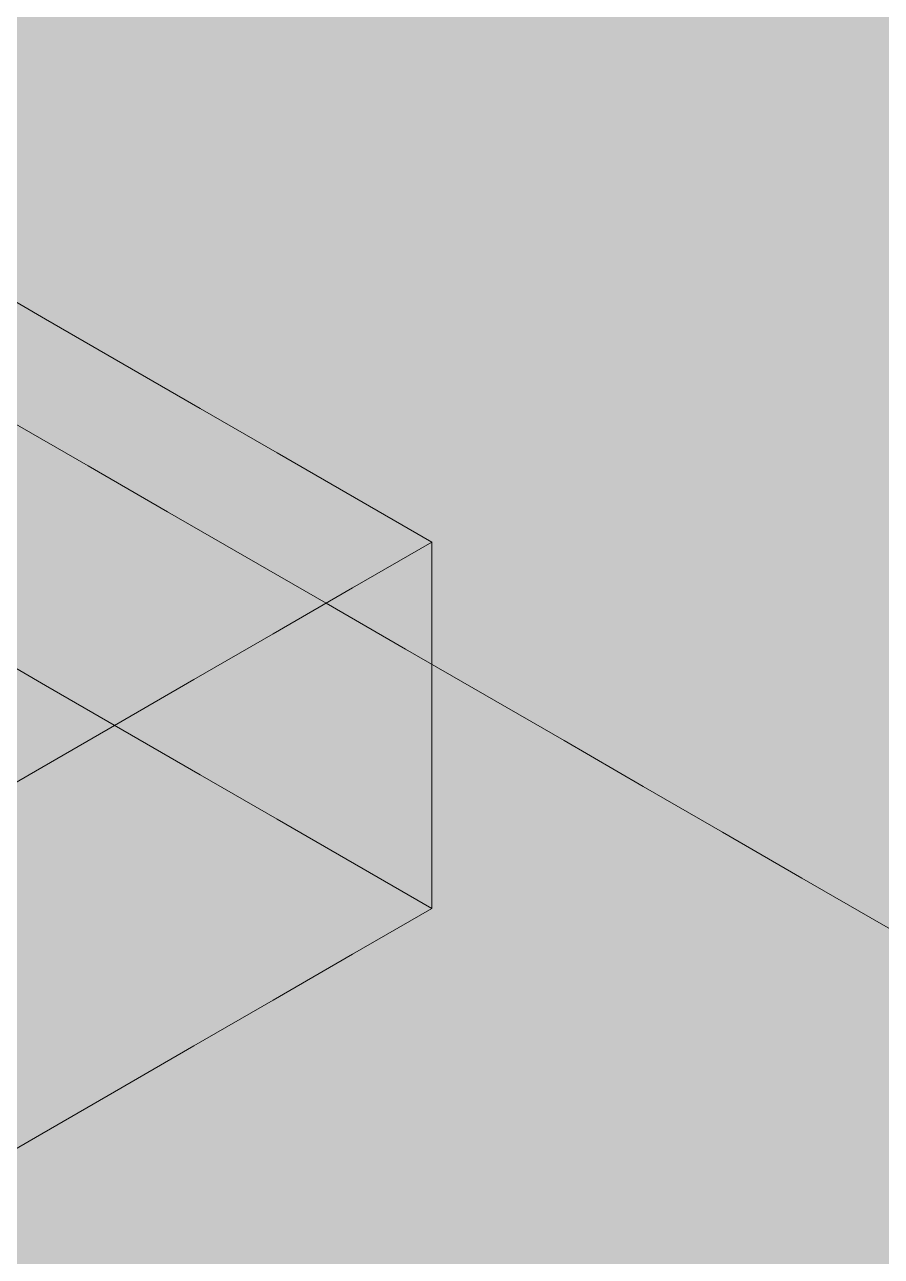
# Model space of a CAD drawing. Header units: metres. Extents: x 349021 to 349543, y 9281040 to 9281959.
# Drawn here: x 349203.1575 to 349203.2979, y 9281042.471 to 9281042.6728 of the extents above; entities that cross this region are included whole.
import ezdxf

# ---------------------------------------------------------------- set-up
doc = ezdxf.new("R2010")
doc.units = ezdxf.units.M
doc.header["$LTSCALE"] = 0.25
doc.layers.add('ISO-3D', color=7, linetype='CONTINUOUS', lineweight=13)
doc.layers.add('ISO-3D-ARISTAS', color=250, linetype='CONTINUOUS', lineweight=13)

msp = doc.modelspace()

# ---------------------------------------------------------------- linework, layer by layer
at = {"layer": 'ISO-3D', "true_color": 0x8e8d88}
for points in [[(349203.15493, 9281042.67943), (349203.16792, 9281042.67193), (349203.15493, 9281042.69371), (349203.16792, 9281042.68621)], [(349203.18091, 9281042.67871), (349203.1939, 9281042.67121), (349203.18091, 9281042.693), (349203.1939, 9281042.6855)], [(349203.20689, 9281042.678), (349203.21989, 9281042.6705), (349203.20689, 9281042.693), (349203.21989, 9281042.6855)], [(349203.23288, 9281042.678), (349203.24587, 9281042.6705), (349203.23288, 9281042.693), (349203.24587, 9281042.6855)], [(349203.25886, 9281042.678), (349203.27185, 9281042.6705), (349203.25886, 9281042.693), (349203.27185, 9281042.6855)], [(349203.28484, 9281042.678), (349203.29783, 9281042.6705), (349203.28484, 9281042.693), (349203.29783, 9281042.6855)], [(349203.16792, 9281042.67193), (349203.18091, 9281042.66443), (349203.16792, 9281042.68621), (349203.18091, 9281042.67871)], [(349203.1939, 9281042.67121), (349203.20689, 9281042.66371), (349203.1939, 9281042.6855), (349203.20689, 9281042.678)], [(349203.21989, 9281042.6705), (349203.23288, 9281042.663), (349203.21989, 9281042.6855), (349203.23288, 9281042.678)], [(349203.24587, 9281042.6705), (349203.25886, 9281042.663), (349203.24587, 9281042.6855), (349203.25886, 9281042.678)], [(349203.27185, 9281042.6705), (349203.28484, 9281042.663), (349203.27185, 9281042.6855), (349203.28484, 9281042.678)], [(349203.29783, 9281042.6705), (349203.31082, 9281042.663), (349203.29783, 9281042.6855), (349203.31082, 9281042.678)], [(349203.15493, 9281042.66514), (349203.16792, 9281042.65764), (349203.15493, 9281042.67943), (349203.16792, 9281042.67193)], [(349203.18091, 9281042.66443), (349203.1939, 9281042.65693), (349203.18091, 9281042.67871), (349203.1939, 9281042.67121)], [(349203.20689, 9281042.66371), (349203.21989, 9281042.65621), (349203.20689, 9281042.678), (349203.21989, 9281042.6705)], [(349203.23288, 9281042.663), (349203.24587, 9281042.6555), (349203.23288, 9281042.678), (349203.24587, 9281042.6705)], [(349203.25886, 9281042.663), (349203.27185, 9281042.6555), (349203.25886, 9281042.678), (349203.27185, 9281042.6705)], [(349203.28484, 9281042.663), (349203.29783, 9281042.6555), (349203.28484, 9281042.678), (349203.29783, 9281042.6705)], [(349203.16792, 9281042.65764), (349203.18091, 9281042.65014), (349203.16792, 9281042.67193), (349203.18091, 9281042.66443)], [(349203.1939, 9281042.65693), (349203.20689, 9281042.64943), (349203.1939, 9281042.67121), (349203.20689, 9281042.66371)], [(349203.21989, 9281042.65621), (349203.23288, 9281042.64871), (349203.21989, 9281042.6705), (349203.23288, 9281042.663)], [(349203.24587, 9281042.6555), (349203.25886, 9281042.648), (349203.24587, 9281042.6705), (349203.25886, 9281042.663)], [(349203.27185, 9281042.6555), (349203.28484, 9281042.648), (349203.27185, 9281042.6705), (349203.28484, 9281042.663)], [(349203.29783, 9281042.6555), (349203.31082, 9281042.648), (349203.29783, 9281042.6705), (349203.31082, 9281042.663)], [(349203.15493, 9281042.65086), (349203.16792, 9281042.64336), (349203.15493, 9281042.66514), (349203.16792, 9281042.65764)], [(349203.18091, 9281042.65014), (349203.1939, 9281042.64264), (349203.18091, 9281042.66443), (349203.1939, 9281042.65693)], [(349203.20689, 9281042.64943), (349203.21989, 9281042.64193), (349203.20689, 9281042.66371), (349203.21989, 9281042.65621)], [(349203.23288, 9281042.64871), (349203.24587, 9281042.64121), (349203.23288, 9281042.663), (349203.24587, 9281042.6555)], [(349203.25886, 9281042.648), (349203.27185, 9281042.6405), (349203.25886, 9281042.663), (349203.27185, 9281042.6555)], [(349203.28484, 9281042.648), (349203.29783, 9281042.6405), (349203.28484, 9281042.663), (349203.29783, 9281042.6555)], [(349203.16792, 9281042.64336), (349203.18091, 9281042.63586), (349203.16792, 9281042.65764), (349203.18091, 9281042.65014)], [(349203.1939, 9281042.64264), (349203.20689, 9281042.63514), (349203.1939, 9281042.65693), (349203.20689, 9281042.64943)], [(349203.21989, 9281042.64193), (349203.23288, 9281042.63443), (349203.21989, 9281042.65621), (349203.23288, 9281042.64871)], [(349203.24587, 9281042.64121), (349203.25886, 9281042.63371), (349203.24587, 9281042.6555), (349203.25886, 9281042.648)], [(349203.27185, 9281042.6405), (349203.28484, 9281042.633), (349203.27185, 9281042.6555), (349203.28484, 9281042.648)], [(349203.29783, 9281042.6405), (349203.31082, 9281042.633), (349203.29783, 9281042.6555), (349203.31082, 9281042.648)], [(349203.15493, 9281042.63657), (349203.16792, 9281042.62907), (349203.15493, 9281042.65086), (349203.16792, 9281042.64336)], [(349203.18091, 9281042.63586), (349203.1939, 9281042.62836), (349203.18091, 9281042.65014), (349203.1939, 9281042.64264)], [(349203.20689, 9281042.63514), (349203.21989, 9281042.62764), (349203.20689, 9281042.64943), (349203.21989, 9281042.64193)], [(349203.23288, 9281042.63443), (349203.24587, 9281042.62693), (349203.23288, 9281042.64871), (349203.24587, 9281042.64121)], [(349203.25886, 9281042.63371), (349203.27185, 9281042.62621), (349203.25886, 9281042.648), (349203.27185, 9281042.6405)], [(349203.28484, 9281042.633), (349203.29783, 9281042.6255), (349203.28484, 9281042.648), (349203.29783, 9281042.6405)], [(349203.16792, 9281042.62907), (349203.18091, 9281042.62157), (349203.16792, 9281042.64336), (349203.18091, 9281042.63586)], [(349203.1939, 9281042.62836), (349203.20689, 9281042.62086), (349203.1939, 9281042.64264), (349203.20689, 9281042.63514)], [(349203.21989, 9281042.62764), (349203.23288, 9281042.62014), (349203.21989, 9281042.64193), (349203.23288, 9281042.63443)], [(349203.24587, 9281042.62693), (349203.25886, 9281042.61943), (349203.24587, 9281042.64121), (349203.25886, 9281042.63371)], [(349203.27185, 9281042.62621), (349203.28484, 9281042.61871), (349203.27185, 9281042.6405), (349203.28484, 9281042.633)], [(349203.29783, 9281042.6255), (349203.31082, 9281042.618), (349203.29783, 9281042.6405), (349203.31082, 9281042.633)], [(349203.15493, 9281042.62229), (349203.16792, 9281042.61479), (349203.15493, 9281042.63657), (349203.16792, 9281042.62907)], [(349203.18091, 9281042.62157), (349203.1939, 9281042.61407), (349203.18091, 9281042.63586), (349203.1939, 9281042.62836)], [(349203.20689, 9281042.62086), (349203.21989, 9281042.61336), (349203.20689, 9281042.63514), (349203.21989, 9281042.62764)], [(349203.23288, 9281042.62014), (349203.24587, 9281042.61264), (349203.23288, 9281042.63443), (349203.24587, 9281042.62693)], [(349203.25886, 9281042.61943), (349203.27185, 9281042.61193), (349203.25886, 9281042.63371), (349203.27185, 9281042.62621)], [(349203.14827, 9281042.61685), (349203.16093, 9281042.60954), (349203.14827, 9281042.63185), (349203.16093, 9281042.62454)], [(349203.28484, 9281042.61871), (349203.29783, 9281042.61121), (349203.28484, 9281042.633), (349203.29783, 9281042.6255)], [(349203.16792, 9281042.61479), (349203.18091, 9281042.60729), (349203.16792, 9281042.62907), (349203.18091, 9281042.62157)], [(349203.1939, 9281042.61407), (349203.20689, 9281042.60657), (349203.1939, 9281042.62836), (349203.20689, 9281042.62086)], [(349203.21989, 9281042.61336), (349203.23288, 9281042.60586), (349203.21989, 9281042.62764), (349203.23288, 9281042.62014)], [(349203.24587, 9281042.61264), (349203.25886, 9281042.60514), (349203.24587, 9281042.62693), (349203.25886, 9281042.61943)], [(349203.27185, 9281042.61193), (349203.28484, 9281042.60443), (349203.27185, 9281042.62621), (349203.28484, 9281042.61871)], [(349203.29783, 9281042.61121), (349203.31082, 9281042.60371), (349203.29783, 9281042.6255), (349203.31082, 9281042.618)], [(349203.16093, 9281042.60954), (349203.17359, 9281042.60223), (349203.16093, 9281042.62454), (349203.17359, 9281042.61723)], [(349203.15493, 9281042.608), (349203.16792, 9281042.6005), (349203.15493, 9281042.62229), (349203.16792, 9281042.61479)], [(349203.18091, 9281042.60729), (349203.1939, 9281042.59979), (349203.18091, 9281042.62157), (349203.1939, 9281042.61407)], [(349203.20689, 9281042.60657), (349203.21989, 9281042.59907), (349203.20689, 9281042.62086), (349203.21989, 9281042.61336)], [(349203.23288, 9281042.60586), (349203.24587, 9281042.59836), (349203.23288, 9281042.62014), (349203.24587, 9281042.61264)], [(349203.25886, 9281042.60514), (349203.27185, 9281042.59764), (349203.25886, 9281042.61943), (349203.27185, 9281042.61193)], [(349203.17359, 9281042.60223), (349203.18624, 9281042.59492), (349203.17359, 9281042.61723), (349203.18624, 9281042.60992)], [(349203.28484, 9281042.60443), (349203.29783, 9281042.59693), (349203.28484, 9281042.61871), (349203.29783, 9281042.61121)], [(349203.14827, 9281042.60185), (349203.16093, 9281042.59454), (349203.14827, 9281042.61685), (349203.16093, 9281042.60954)], [(349203.16792, 9281042.6005), (349203.18091, 9281042.593), (349203.16792, 9281042.61479), (349203.18091, 9281042.60729)], [(349203.1939, 9281042.59979), (349203.20689, 9281042.59229), (349203.1939, 9281042.61407), (349203.20689, 9281042.60657)], [(349203.21989, 9281042.59907), (349203.23288, 9281042.59157), (349203.21989, 9281042.61336), (349203.23288, 9281042.60586)], [(349203.24587, 9281042.59836), (349203.25886, 9281042.59086), (349203.24587, 9281042.61264), (349203.25886, 9281042.60514)], [(349203.27185, 9281042.59764), (349203.28484, 9281042.59014), (349203.27185, 9281042.61193), (349203.28484, 9281042.60443)], [(349203.29783, 9281042.59693), (349203.31082, 9281042.58943), (349203.29783, 9281042.61121), (349203.31082, 9281042.60371)], [(349203.16093, 9281042.59454), (349203.17359, 9281042.58723), (349203.16093, 9281042.60954), (349203.17359, 9281042.60223)], [(349203.18624, 9281042.59492), (349203.1989, 9281042.58762), (349203.18624, 9281042.60992), (349203.1989, 9281042.60262)], [(349203.18091, 9281042.593), (349203.1939, 9281042.5855), (349203.18091, 9281042.60729), (349203.1939, 9281042.59979)], [(349203.20689, 9281042.59229), (349203.21989, 9281042.58479), (349203.20689, 9281042.60657), (349203.21989, 9281042.59907)], [(349203.23288, 9281042.59157), (349203.24587, 9281042.58407), (349203.23288, 9281042.60586), (349203.24587, 9281042.59836)], [(349203.25886, 9281042.59086), (349203.27185, 9281042.58336), (349203.25886, 9281042.60514), (349203.27185, 9281042.59764)], [(349203.28484, 9281042.59014), (349203.29783, 9281042.58264), (349203.28484, 9281042.60443), (349203.29783, 9281042.59693)], [(349203.14827, 9281042.58685), (349203.16093, 9281042.57954), (349203.14827, 9281042.60185), (349203.16093, 9281042.59454)], [(349203.17359, 9281042.58723), (349203.18624, 9281042.57992), (349203.17359, 9281042.60223), (349203.18624, 9281042.59492)], [(349203.1989, 9281042.58762), (349203.21156, 9281042.58031), (349203.1989, 9281042.60262), (349203.21156, 9281042.59531)], [(349203.1939, 9281042.5855), (349203.20689, 9281042.578), (349203.1939, 9281042.59979), (349203.20689, 9281042.59229)], [(349203.21989, 9281042.58479), (349203.23288, 9281042.57729), (349203.21989, 9281042.59907), (349203.23288, 9281042.59157)], [(349203.24587, 9281042.58407), (349203.25886, 9281042.57657), (349203.24587, 9281042.59836), (349203.25886, 9281042.59086)], [(349203.27185, 9281042.58336), (349203.28484, 9281042.57586), (349203.27185, 9281042.59764), (349203.28484, 9281042.59014)], [(349203.18624, 9281042.57992), (349203.1989, 9281042.57262), (349203.18624, 9281042.59492), (349203.1989, 9281042.58762)], [(349203.21156, 9281042.58031), (349203.22422, 9281042.573), (349203.21156, 9281042.59531), (349203.22422, 9281042.588)], [(349203.29783, 9281042.58264), (349203.31082, 9281042.57514), (349203.29783, 9281042.59693), (349203.31082, 9281042.58943)], [(349203.16093, 9281042.57954), (349203.17359, 9281042.57223), (349203.16093, 9281042.59454), (349203.17359, 9281042.58723)], [(349203.20689, 9281042.578), (349203.21989, 9281042.5705), (349203.20689, 9281042.59229), (349203.21989, 9281042.58479)], [(349203.23288, 9281042.57729), (349203.24587, 9281042.56979), (349203.23288, 9281042.59157), (349203.24587, 9281042.58407)], [(349203.25886, 9281042.57657), (349203.27185, 9281042.56907), (349203.25886, 9281042.59086), (349203.27185, 9281042.58336)], [(349203.28484, 9281042.57586), (349203.29783, 9281042.56836), (349203.28484, 9281042.59014), (349203.29783, 9281042.58264)], [(349203.17359, 9281042.57223), (349203.18624, 9281042.56492), (349203.17359, 9281042.58723), (349203.18624, 9281042.57992)], [(349203.1989, 9281042.57262), (349203.21156, 9281042.56531), (349203.1989, 9281042.58762), (349203.21156, 9281042.58031)], [(349203.14827, 9281042.57185), (349203.16093, 9281042.56454), (349203.14827, 9281042.58685), (349203.16093, 9281042.57954)], [(349203.21989, 9281042.5705), (349203.23288, 9281042.563), (349203.21989, 9281042.58479), (349203.23288, 9281042.57729)], [(349203.24587, 9281042.56979), (349203.25886, 9281042.56229), (349203.24587, 9281042.58407), (349203.25886, 9281042.57657)], [(349203.27185, 9281042.56907), (349203.28484, 9281042.56157), (349203.27185, 9281042.58336), (349203.28484, 9281042.57586)], [(349203.29783, 9281042.56836), (349203.31082, 9281042.56086), (349203.29783, 9281042.58264), (349203.31082, 9281042.57514)], [(349203.16093, 9281042.56454), (349203.17359, 9281042.55723), (349203.16093, 9281042.57954), (349203.17359, 9281042.57223)], [(349203.18624, 9281042.56492), (349203.1989, 9281042.55762), (349203.18624, 9281042.57992), (349203.1989, 9281042.57262)], [(349203.21156, 9281042.56531), (349203.22422, 9281042.558), (349203.21156, 9281042.58031), (349203.22422, 9281042.573)], [(349203.23288, 9281042.563), (349203.24587, 9281042.5555), (349203.23288, 9281042.57729), (349203.24587, 9281042.56979)], [(349203.25886, 9281042.56229), (349203.27185, 9281042.55479), (349203.25886, 9281042.57657), (349203.27185, 9281042.56907)], [(349203.28484, 9281042.56157), (349203.29783, 9281042.55407), (349203.28484, 9281042.57586), (349203.29783, 9281042.56836)], [(349203.17359, 9281042.55723), (349203.18624, 9281042.54992), (349203.17359, 9281042.57223), (349203.18624, 9281042.56492)], [(349203.1989, 9281042.55762), (349203.21156, 9281042.55031), (349203.1989, 9281042.57262), (349203.21156, 9281042.56531)], [(349203.24587, 9281042.5555), (349203.25886, 9281042.548), (349203.24587, 9281042.56979), (349203.25886, 9281042.56229)], [(349203.27185, 9281042.55479), (349203.28484, 9281042.54729), (349203.27185, 9281042.56907), (349203.28484, 9281042.56157)], [(349203.29783, 9281042.55407), (349203.31082, 9281042.54657), (349203.29783, 9281042.56836), (349203.31082, 9281042.56086)], [(349203.18624, 9281042.54992), (349203.1989, 9281042.54262), (349203.18624, 9281042.56492), (349203.1989, 9281042.55762)], [(349203.21156, 9281042.55031), (349203.22422, 9281042.543), (349203.21156, 9281042.56531), (349203.22422, 9281042.558)], [(349203.25886, 9281042.548), (349203.27185, 9281042.5405), (349203.25886, 9281042.56229), (349203.27185, 9281042.55479)], [(349203.28484, 9281042.54729), (349203.29783, 9281042.53979), (349203.28484, 9281042.56157), (349203.29783, 9281042.55407)], [(349203.1989, 9281042.54262), (349203.21156, 9281042.53531), (349203.1989, 9281042.55762), (349203.21156, 9281042.55031)], [(349203.27185, 9281042.5405), (349203.28484, 9281042.533), (349203.27185, 9281042.55479), (349203.28484, 9281042.54729)], [(349203.29783, 9281042.53979), (349203.31082, 9281042.53229), (349203.29783, 9281042.55407), (349203.31082, 9281042.54657)], [(349203.21156, 9281042.53531), (349203.22422, 9281042.528), (349203.21156, 9281042.55031), (349203.22422, 9281042.543)], [(349203.28484, 9281042.533), (349203.29783, 9281042.5255), (349203.28484, 9281042.54729), (349203.29783, 9281042.53979)], [(349203.29783, 9281042.5255), (349203.31082, 9281042.518), (349203.29783, 9281042.53979), (349203.31082, 9281042.53229)]]:
    msp.add_solid(points, dxfattribs=at)
at = {"layer": 'ISO-3D', "true_color": 0x9e9c96}
for points in [[(349203.1588, 9281042.68177), (349203.17145, 9281042.67446), (349203.14667, 9281042.67477), (349203.15933, 9281042.66746)], [(349203.18358, 9281042.68146), (349203.19624, 9281042.67415), (349203.17145, 9281042.67446), (349203.18411, 9281042.66715)], [(349203.20836, 9281042.68115), (349203.22102, 9281042.67385), (349203.19624, 9281042.67415), (349203.20889, 9281042.66685)], [(349203.23314, 9281042.68085), (349203.2458, 9281042.67354), (349203.22102, 9281042.67385), (349203.23368, 9281042.66654)], [(349203.25792, 9281042.68054), (349203.27058, 9281042.67323), (349203.2458, 9281042.67354), (349203.25846, 9281042.66623)], [(349203.28271, 9281042.68023), (349203.29536, 9281042.67292), (349203.27058, 9281042.67323), (349203.28324, 9281042.66592)], [(349203.30749, 9281042.67992), (349203.32014, 9281042.67262), (349203.29536, 9281042.67292), (349203.30802, 9281042.66562)], [(349203.14667, 9281042.67477), (349203.15933, 9281042.66746), (349203.13455, 9281042.66777), (349203.14721, 9281042.66046)], [(349203.17145, 9281042.67446), (349203.18411, 9281042.66715), (349203.15933, 9281042.66746), (349203.17199, 9281042.66015)], [(349203.19624, 9281042.67415), (349203.20889, 9281042.66685), (349203.18411, 9281042.66715), (349203.19677, 9281042.65985)], [(349203.22102, 9281042.67385), (349203.23368, 9281042.66654), (349203.20889, 9281042.66685), (349203.22155, 9281042.65954)], [(349203.2458, 9281042.67354), (349203.25846, 9281042.66623), (349203.23368, 9281042.66654), (349203.24633, 9281042.65923)], [(349203.27058, 9281042.67323), (349203.28324, 9281042.66592), (349203.25846, 9281042.66623), (349203.27111, 9281042.65892)], [(349203.29536, 9281042.67292), (349203.30802, 9281042.66562), (349203.28324, 9281042.66592), (349203.2959, 9281042.65862)], [(349203.15933, 9281042.66746), (349203.17199, 9281042.66015), (349203.14721, 9281042.66046), (349203.15986, 9281042.65315)], [(349203.18411, 9281042.66715), (349203.19677, 9281042.65985), (349203.17199, 9281042.66015), (349203.18464, 9281042.65285)], [(349203.20889, 9281042.66685), (349203.22155, 9281042.65954), (349203.19677, 9281042.65985), (349203.20943, 9281042.65254)], [(349203.23368, 9281042.66654), (349203.24633, 9281042.65923), (349203.22155, 9281042.65954), (349203.23421, 9281042.65223)], [(349203.25846, 9281042.66623), (349203.27111, 9281042.65892), (349203.24633, 9281042.65923), (349203.25899, 9281042.65192)], [(349203.28324, 9281042.66592), (349203.2959, 9281042.65862), (349203.27111, 9281042.65892), (349203.28377, 9281042.65162)], [(349203.30802, 9281042.66562), (349203.32068, 9281042.65831), (349203.2959, 9281042.65862), (349203.30855, 9281042.65131)], [(349203.14721, 9281042.66046), (349203.15986, 9281042.65315), (349203.13508, 9281042.65346), (349203.14774, 9281042.64615)], [(349203.17199, 9281042.66015), (349203.18464, 9281042.65285), (349203.15986, 9281042.65315), (349203.17252, 9281042.64585)], [(349203.19677, 9281042.65985), (349203.20943, 9281042.65254), (349203.18464, 9281042.65285), (349203.1973, 9281042.64554)], [(349203.22155, 9281042.65954), (349203.23421, 9281042.65223), (349203.20943, 9281042.65254), (349203.22208, 9281042.64523)], [(349203.24633, 9281042.65923), (349203.25899, 9281042.65192), (349203.23421, 9281042.65223), (349203.24687, 9281042.64492)], [(349203.27111, 9281042.65892), (349203.28377, 9281042.65162), (349203.25899, 9281042.65192), (349203.27165, 9281042.64462)], [(349203.2959, 9281042.65862), (349203.30855, 9281042.65131), (349203.28377, 9281042.65162), (349203.29643, 9281042.64431)], [(349203.15986, 9281042.65315), (349203.17252, 9281042.64585), (349203.14774, 9281042.64615), (349203.1604, 9281042.63885)], [(349203.18464, 9281042.65285), (349203.1973, 9281042.64554), (349203.17252, 9281042.64585), (349203.18518, 9281042.63854)], [(349203.20943, 9281042.65254), (349203.22208, 9281042.64523), (349203.1973, 9281042.64554), (349203.20996, 9281042.63823)], [(349203.23421, 9281042.65223), (349203.24687, 9281042.64492), (349203.22208, 9281042.64523), (349203.23474, 9281042.63792)], [(349203.25899, 9281042.65192), (349203.27165, 9281042.64462), (349203.24687, 9281042.64492), (349203.25952, 9281042.63762)], [(349203.28377, 9281042.65162), (349203.29643, 9281042.64431), (349203.27165, 9281042.64462), (349203.2843, 9281042.63731)], [(349203.30855, 9281042.65131), (349203.32121, 9281042.644), (349203.29643, 9281042.64431), (349203.30909, 9281042.637)], [(349203.14774, 9281042.64615), (349203.1604, 9281042.63885), (349203.13561, 9281042.63915), (349203.14827, 9281042.63185)], [(349203.17252, 9281042.64585), (349203.18518, 9281042.63854), (349203.1604, 9281042.63885), (349203.17305, 9281042.63154)], [(349203.1973, 9281042.64554), (349203.20996, 9281042.63823), (349203.18518, 9281042.63854), (349203.19783, 9281042.63123)], [(349203.22208, 9281042.64523), (349203.23474, 9281042.63792), (349203.20996, 9281042.63823), (349203.22262, 9281042.63092)], [(349203.24687, 9281042.64492), (349203.25952, 9281042.63762), (349203.23474, 9281042.63792), (349203.2474, 9281042.63062)], [(349203.27165, 9281042.64462), (349203.2843, 9281042.63731), (349203.25952, 9281042.63762), (349203.27218, 9281042.63031)], [(349203.29643, 9281042.64431), (349203.30909, 9281042.637), (349203.2843, 9281042.63731), (349203.29696, 9281042.63)], [(349203.1604, 9281042.63885), (349203.17305, 9281042.63154), (349203.14827, 9281042.63185), (349203.16093, 9281042.62454)], [(349203.18518, 9281042.63854), (349203.19783, 9281042.63123), (349203.17305, 9281042.63154), (349203.18571, 9281042.62423)], [(349203.20996, 9281042.63823), (349203.22262, 9281042.63092), (349203.19783, 9281042.63123), (349203.21049, 9281042.62392)], [(349203.23474, 9281042.63792), (349203.2474, 9281042.63062), (349203.22262, 9281042.63092), (349203.23527, 9281042.62362)], [(349203.25952, 9281042.63762), (349203.27218, 9281042.63031), (349203.2474, 9281042.63062), (349203.26006, 9281042.62331)], [(349203.2843, 9281042.63731), (349203.29696, 9281042.63), (349203.27218, 9281042.63031), (349203.28484, 9281042.623)], [(349203.30909, 9281042.637), (349203.32195, 9281042.62958), (349203.29696, 9281042.63), (349203.30982, 9281042.62258)], [(349203.17305, 9281042.63154), (349203.18571, 9281042.62423), (349203.16093, 9281042.62454), (349203.17359, 9281042.61723)], [(349203.19783, 9281042.63123), (349203.21049, 9281042.62392), (349203.18571, 9281042.62423), (349203.19837, 9281042.61692)], [(349203.22262, 9281042.63092), (349203.23527, 9281042.62362), (349203.21049, 9281042.62392), (349203.22315, 9281042.61662)], [(349203.2474, 9281042.63062), (349203.26006, 9281042.62331), (349203.23527, 9281042.62362), (349203.24793, 9281042.61631)], [(349203.27218, 9281042.63031), (349203.28484, 9281042.623), (349203.26006, 9281042.62331), (349203.27271, 9281042.616)], [(349203.29696, 9281042.63), (349203.30982, 9281042.62258), (349203.28484, 9281042.623), (349203.2977, 9281042.61558)], [(349203.18571, 9281042.62423), (349203.19837, 9281042.61692), (349203.17359, 9281042.61723), (349203.18624, 9281042.60992)], [(349203.21049, 9281042.62392), (349203.22315, 9281042.61662), (349203.19837, 9281042.61692), (349203.21103, 9281042.60962)], [(349203.23527, 9281042.62362), (349203.24793, 9281042.61631), (349203.22315, 9281042.61662), (349203.23581, 9281042.60931)], [(349203.26006, 9281042.62331), (349203.27271, 9281042.616), (349203.24793, 9281042.61631), (349203.26059, 9281042.609)], [(349203.28484, 9281042.623), (349203.2977, 9281042.61558), (349203.27271, 9281042.616), (349203.28557, 9281042.60858)], [(349203.30982, 9281042.62258), (349203.32268, 9281042.61515), (349203.2977, 9281042.61558), (349203.31056, 9281042.60815)], [(349203.19837, 9281042.61692), (349203.21103, 9281042.60962), (349203.18624, 9281042.60992), (349203.1989, 9281042.60262)], [(349203.22315, 9281042.61662), (349203.23581, 9281042.60931), (349203.21103, 9281042.60962), (349203.22368, 9281042.60231)], [(349203.24793, 9281042.61631), (349203.26059, 9281042.609), (349203.23581, 9281042.60931), (349203.24846, 9281042.602)], [(349203.27271, 9281042.616), (349203.28557, 9281042.60858), (349203.26059, 9281042.609), (349203.27345, 9281042.60158)], [(349203.2977, 9281042.61558), (349203.31056, 9281042.60815), (349203.28557, 9281042.60858), (349203.29843, 9281042.60115)], [(349203.21103, 9281042.60962), (349203.22368, 9281042.60231), (349203.1989, 9281042.60262), (349203.21156, 9281042.59531)], [(349203.23581, 9281042.60931), (349203.24846, 9281042.602), (349203.22368, 9281042.60231), (349203.23634, 9281042.595)], [(349203.15493, 9281042.608), (349203.16792, 9281042.6005), (349203.14201, 9281042.60054), (349203.155, 9281042.59304)], [(349203.26059, 9281042.609), (349203.27345, 9281042.60158), (349203.24846, 9281042.602), (349203.26132, 9281042.59458)], [(349203.28557, 9281042.60858), (349203.29843, 9281042.60115), (349203.27345, 9281042.60158), (349203.28631, 9281042.59415)], [(349203.22368, 9281042.60231), (349203.23634, 9281042.595), (349203.21156, 9281042.59531), (349203.22422, 9281042.588)], [(349203.24846, 9281042.602), (349203.26132, 9281042.59458), (349203.23634, 9281042.595), (349203.2492, 9281042.58758)], [(349203.27345, 9281042.60158), (349203.28631, 9281042.59415), (349203.26132, 9281042.59458), (349203.27418, 9281042.58715)], [(349203.29843, 9281042.60115), (349203.31129, 9281042.59373), (349203.28631, 9281042.59415), (349203.29917, 9281042.58673)], [(349203.16792, 9281042.6005), (349203.18091, 9281042.593), (349203.155, 9281042.59304), (349203.16799, 9281042.58554)], [(349203.23634, 9281042.595), (349203.2492, 9281042.58758), (349203.22422, 9281042.588), (349203.23707, 9281042.58058)], [(349203.155, 9281042.59304), (349203.16799, 9281042.58554), (349203.14207, 9281042.58557), (349203.15506, 9281042.57807)], [(349203.18091, 9281042.593), (349203.1939, 9281042.5855), (349203.16799, 9281042.58554), (349203.18098, 9281042.57804)], [(349203.26132, 9281042.59458), (349203.27418, 9281042.58715), (349203.2492, 9281042.58758), (349203.26206, 9281042.58015)], [(349203.28631, 9281042.59415), (349203.29917, 9281042.58673), (349203.27418, 9281042.58715), (349203.28704, 9281042.57973)], [(349203.22422, 9281042.588), (349203.23707, 9281042.58058), (349203.21123, 9281042.5805), (349203.22408, 9281042.57308)], [(349203.2492, 9281042.58758), (349203.26206, 9281042.58015), (349203.23707, 9281042.58058), (349203.24993, 9281042.57315)], [(349203.27418, 9281042.58715), (349203.28704, 9281042.57973), (349203.26206, 9281042.58015), (349203.27492, 9281042.57273)], [(349203.16799, 9281042.58554), (349203.18098, 9281042.57804), (349203.15506, 9281042.57807), (349203.16805, 9281042.57057)], [(349203.1939, 9281042.5855), (349203.20689, 9281042.578), (349203.18098, 9281042.57804), (349203.19397, 9281042.57054)], [(349203.29917, 9281042.58673), (349203.31203, 9281042.5793), (349203.28704, 9281042.57973), (349203.2999, 9281042.5723)], [(349203.21123, 9281042.5805), (349203.22408, 9281042.57308), (349203.19823, 9281042.573), (349203.21109, 9281042.56558)], [(349203.23707, 9281042.58058), (349203.24993, 9281042.57315), (349203.22408, 9281042.57308), (349203.23694, 9281042.56565)], [(349203.26206, 9281042.58015), (349203.27492, 9281042.57273), (349203.24993, 9281042.57315), (349203.26279, 9281042.56573)], [(349203.28704, 9281042.57973), (349203.2999, 9281042.5723), (349203.27492, 9281042.57273), (349203.28778, 9281042.5653)], [(349203.15506, 9281042.57807), (349203.16805, 9281042.57057), (349203.14213, 9281042.57061), (349203.15512, 9281042.56311)], [(349203.18098, 9281042.57804), (349203.19397, 9281042.57054), (349203.16805, 9281042.57057), (349203.18104, 9281042.56307)], [(349203.20689, 9281042.578), (349203.21989, 9281042.5705), (349203.19397, 9281042.57054), (349203.20696, 9281042.56304)], [(349203.19823, 9281042.573), (349203.21109, 9281042.56558), (349203.18524, 9281042.5655), (349203.1981, 9281042.55808)], [(349203.22408, 9281042.57308), (349203.23694, 9281042.56565), (349203.21109, 9281042.56558), (349203.22395, 9281042.55815)], [(349203.24993, 9281042.57315), (349203.26279, 9281042.56573), (349203.23694, 9281042.56565), (349203.2498, 9281042.55823)], [(349203.14827, 9281042.57185), (349203.16093, 9281042.56454), (349203.13528, 9281042.56435), (349203.14794, 9281042.55704)], [(349203.27492, 9281042.57273), (349203.28778, 9281042.5653), (349203.26279, 9281042.56573), (349203.27565, 9281042.5583)], [(349203.2999, 9281042.5723), (349203.31276, 9281042.56488), (349203.28778, 9281042.5653), (349203.30064, 9281042.55788)], [(349203.16805, 9281042.57057), (349203.18104, 9281042.56307), (349203.15512, 9281042.56311), (349203.16811, 9281042.55561)], [(349203.19397, 9281042.57054), (349203.20696, 9281042.56304), (349203.18104, 9281042.56307), (349203.19403, 9281042.55557)], [(349203.21989, 9281042.5705), (349203.23288, 9281042.563), (349203.20696, 9281042.56304), (349203.21995, 9281042.55554)], [(349203.18524, 9281042.5655), (349203.1981, 9281042.55808), (349203.17225, 9281042.558), (349203.18511, 9281042.55058)], [(349203.21109, 9281042.56558), (349203.22395, 9281042.55815), (349203.1981, 9281042.55808), (349203.21096, 9281042.55065)], [(349203.23694, 9281042.56565), (349203.2498, 9281042.55823), (349203.22395, 9281042.55815), (349203.23681, 9281042.55073)], [(349203.26279, 9281042.56573), (349203.27565, 9281042.5583), (349203.2498, 9281042.55823), (349203.26266, 9281042.5508)], [(349203.28778, 9281042.5653), (349203.30064, 9281042.55788), (349203.27565, 9281042.5583), (349203.28851, 9281042.55088)], [(349203.15512, 9281042.56311), (349203.16811, 9281042.55561), (349203.1422, 9281042.55565), (349203.15519, 9281042.54815)], [(349203.16093, 9281042.56454), (349203.17359, 9281042.55723), (349203.14794, 9281042.55704), (349203.1606, 9281042.54973)], [(349203.18104, 9281042.56307), (349203.19403, 9281042.55557), (349203.16811, 9281042.55561), (349203.1811, 9281042.54811)], [(349203.20696, 9281042.56304), (349203.21995, 9281042.55554), (349203.19403, 9281042.55557), (349203.20702, 9281042.54807)], [(349203.23288, 9281042.563), (349203.24587, 9281042.5555), (349203.21995, 9281042.55554), (349203.23294, 9281042.54804)], [(349203.14794, 9281042.55704), (349203.1606, 9281042.54973), (349203.13495, 9281042.54954), (349203.14761, 9281042.54223)], [(349203.17225, 9281042.558), (349203.18511, 9281042.55058), (349203.15926, 9281042.5505), (349203.17212, 9281042.54308)], [(349203.17359, 9281042.55723), (349203.18624, 9281042.54992), (349203.1606, 9281042.54973), (349203.17325, 9281042.54242)], [(349203.1981, 9281042.55808), (349203.21096, 9281042.55065), (349203.18511, 9281042.55058), (349203.19797, 9281042.54315)], [(349203.22395, 9281042.55815), (349203.23681, 9281042.55073), (349203.21096, 9281042.55065), (349203.22382, 9281042.54323)], [(349203.2498, 9281042.55823), (349203.26266, 9281042.5508), (349203.23681, 9281042.55073), (349203.24967, 9281042.5433)], [(349203.27565, 9281042.5583), (349203.28851, 9281042.55088), (349203.26266, 9281042.5508), (349203.27552, 9281042.54338)], [(349203.30064, 9281042.55788), (349203.31349, 9281042.55045), (349203.28851, 9281042.55088), (349203.30137, 9281042.54345)], [(349203.16811, 9281042.55561), (349203.1811, 9281042.54811), (349203.15519, 9281042.54815), (349203.16818, 9281042.54065)], [(349203.19403, 9281042.55557), (349203.20702, 9281042.54807), (349203.1811, 9281042.54811), (349203.19409, 9281042.54061)], [(349203.21995, 9281042.55554), (349203.23294, 9281042.54804), (349203.20702, 9281042.54807), (349203.22001, 9281042.54057)], [(349203.24587, 9281042.5555), (349203.25886, 9281042.548), (349203.23294, 9281042.54804), (349203.24593, 9281042.54054)], [(349203.18511, 9281042.55058), (349203.19797, 9281042.54315), (349203.17212, 9281042.54308), (349203.18498, 9281042.53565)], [(349203.21096, 9281042.55065), (349203.22382, 9281042.54323), (349203.19797, 9281042.54315), (349203.21083, 9281042.53573)], [(349203.23681, 9281042.55073), (349203.24967, 9281042.5433), (349203.22382, 9281042.54323), (349203.23668, 9281042.5358)], [(349203.26266, 9281042.5508), (349203.27552, 9281042.54338), (349203.24967, 9281042.5433), (349203.26253, 9281042.53588)], [(349203.28851, 9281042.55088), (349203.30137, 9281042.54345), (349203.27552, 9281042.54338), (349203.28838, 9281042.53595)], [(349203.15926, 9281042.5505), (349203.17212, 9281042.54308), (349203.14627, 9281042.543), (349203.15913, 9281042.53558)], [(349203.1606, 9281042.54973), (349203.17325, 9281042.54242), (349203.14761, 9281042.54223), (349203.16026, 9281042.53492)], [(349203.18624, 9281042.54992), (349203.1989, 9281042.54262), (349203.17325, 9281042.54242), (349203.18591, 9281042.53512)], [(349203.15519, 9281042.54815), (349203.16818, 9281042.54065), (349203.14226, 9281042.54068), (349203.15525, 9281042.53318)], [(349203.1811, 9281042.54811), (349203.19409, 9281042.54061), (349203.16818, 9281042.54065), (349203.18117, 9281042.53315)], [(349203.20702, 9281042.54807), (349203.22001, 9281042.54057), (349203.19409, 9281042.54061), (349203.20708, 9281042.53311)], [(349203.23294, 9281042.54804), (349203.24593, 9281042.54054), (349203.22001, 9281042.54057), (349203.233, 9281042.53307)], [(349203.25886, 9281042.548), (349203.27185, 9281042.5405), (349203.24593, 9281042.54054), (349203.25892, 9281042.53304)], [(349203.14627, 9281042.543), (349203.15913, 9281042.53558), (349203.13328, 9281042.5355), (349203.14614, 9281042.52808)], [(349203.17212, 9281042.54308), (349203.18498, 9281042.53565), (349203.15913, 9281042.53558), (349203.17199, 9281042.52815)], [(349203.19797, 9281042.54315), (349203.21083, 9281042.53573), (349203.18498, 9281042.53565), (349203.19784, 9281042.52823)], [(349203.1989, 9281042.54262), (349203.21156, 9281042.53531), (349203.18591, 9281042.53512), (349203.19857, 9281042.52781)], [(349203.22382, 9281042.54323), (349203.23668, 9281042.5358), (349203.21083, 9281042.53573), (349203.22369, 9281042.5283)], [(349203.24967, 9281042.5433), (349203.26253, 9281042.53588), (349203.23668, 9281042.5358), (349203.24954, 9281042.52838)], [(349203.27552, 9281042.54338), (349203.28838, 9281042.53595), (349203.26253, 9281042.53588), (349203.27539, 9281042.52845)], [(349203.30137, 9281042.54345), (349203.31423, 9281042.53603), (349203.28838, 9281042.53595), (349203.30124, 9281042.52853)], [(349203.14761, 9281042.54223), (349203.16026, 9281042.53492), (349203.13462, 9281042.53473), (349203.14727, 9281042.52742)], [(349203.16818, 9281042.54065), (349203.18117, 9281042.53315), (349203.15525, 9281042.53318), (349203.16824, 9281042.52568)], [(349203.17325, 9281042.54242), (349203.18591, 9281042.53512), (349203.16026, 9281042.53492), (349203.17292, 9281042.52762)], [(349203.19409, 9281042.54061), (349203.20708, 9281042.53311), (349203.18117, 9281042.53315), (349203.19416, 9281042.52565)], [(349203.22001, 9281042.54057), (349203.233, 9281042.53307), (349203.20708, 9281042.53311), (349203.22008, 9281042.52561)], [(349203.24593, 9281042.54054), (349203.25892, 9281042.53304), (349203.233, 9281042.53307), (349203.24599, 9281042.52557)], [(349203.27185, 9281042.5405), (349203.28484, 9281042.533), (349203.25892, 9281042.53304), (349203.27191, 9281042.52554)], [(349203.15913, 9281042.53558), (349203.17199, 9281042.52815), (349203.14614, 9281042.52808), (349203.159, 9281042.52065)], [(349203.16026, 9281042.53492), (349203.17292, 9281042.52762), (349203.14727, 9281042.52742), (349203.15993, 9281042.52012)], [(349203.18498, 9281042.53565), (349203.19784, 9281042.52823), (349203.17199, 9281042.52815), (349203.18485, 9281042.52073)], [(349203.18591, 9281042.53512), (349203.19857, 9281042.52781), (349203.17292, 9281042.52762), (349203.18558, 9281042.52031)], [(349203.21083, 9281042.53573), (349203.22369, 9281042.5283), (349203.19784, 9281042.52823), (349203.2107, 9281042.5208)], [(349203.21156, 9281042.53531), (349203.22422, 9281042.528), (349203.19857, 9281042.52781), (349203.21123, 9281042.5205)], [(349203.23668, 9281042.5358), (349203.24954, 9281042.52838), (349203.22369, 9281042.5283), (349203.23655, 9281042.52088)], [(349203.26253, 9281042.53588), (349203.27539, 9281042.52845), (349203.24954, 9281042.52838), (349203.2624, 9281042.52095)], [(349203.28838, 9281042.53595), (349203.30124, 9281042.52853), (349203.27539, 9281042.52845), (349203.28825, 9281042.52103)], [(349203.15525, 9281042.53318), (349203.16824, 9281042.52568), (349203.14232, 9281042.52572), (349203.15531, 9281042.51822)], [(349203.18117, 9281042.53315), (349203.19416, 9281042.52565), (349203.16824, 9281042.52568), (349203.18123, 9281042.51818)], [(349203.20708, 9281042.53311), (349203.22008, 9281042.52561), (349203.19416, 9281042.52565), (349203.20715, 9281042.51815)], [(349203.233, 9281042.53307), (349203.24599, 9281042.52557), (349203.22008, 9281042.52561), (349203.23307, 9281042.51811)], [(349203.25892, 9281042.53304), (349203.27191, 9281042.52554), (349203.24599, 9281042.52557), (349203.25898, 9281042.51807)], [(349203.28484, 9281042.533), (349203.29783, 9281042.5255), (349203.27191, 9281042.52554), (349203.2849, 9281042.51804)], [(349203.24954, 9281042.52838), (349203.2624, 9281042.52095), (349203.23655, 9281042.52088), (349203.24941, 9281042.51345)], [(349203.27539, 9281042.52845), (349203.28825, 9281042.52103), (349203.2624, 9281042.52095), (349203.27526, 9281042.51353)], [(349203.30124, 9281042.52853), (349203.3141, 9281042.52111), (349203.28825, 9281042.52103), (349203.30111, 9281042.51361)], [(349203.14614, 9281042.52808), (349203.159, 9281042.52065), (349203.13315, 9281042.52058), (349203.14601, 9281042.51315)], [(349203.14727, 9281042.52742), (349203.15993, 9281042.52012), (349203.13428, 9281042.51992), (349203.14694, 9281042.51262)], [(349203.17199, 9281042.52815), (349203.18485, 9281042.52073), (349203.159, 9281042.52065), (349203.17186, 9281042.51323)], [(349203.17292, 9281042.52762), (349203.18558, 9281042.52031), (349203.15993, 9281042.52012), (349203.17259, 9281042.51281)], [(349203.19784, 9281042.52823), (349203.2107, 9281042.5208), (349203.18485, 9281042.52073), (349203.19771, 9281042.5133)], [(349203.19857, 9281042.52781), (349203.21123, 9281042.5205), (349203.18558, 9281042.52031), (349203.19823, 9281042.513)], [(349203.22369, 9281042.5283), (349203.23655, 9281042.52088), (349203.2107, 9281042.5208), (349203.22356, 9281042.51338)], [(349203.16824, 9281042.52568), (349203.18123, 9281042.51818), (349203.15531, 9281042.51822), (349203.1683, 9281042.51072)], [(349203.19416, 9281042.52565), (349203.20715, 9281042.51815), (349203.18123, 9281042.51818), (349203.19422, 9281042.51068)], [(349203.22008, 9281042.52561), (349203.23307, 9281042.51811), (349203.20715, 9281042.51815), (349203.22014, 9281042.51065)], [(349203.24599, 9281042.52557), (349203.25898, 9281042.51807), (349203.23307, 9281042.51811), (349203.24606, 9281042.51061)], [(349203.27191, 9281042.52554), (349203.2849, 9281042.51804), (349203.25898, 9281042.51807), (349203.27197, 9281042.51057)], [(349203.29783, 9281042.5255), (349203.31082, 9281042.518), (349203.2849, 9281042.51804), (349203.29789, 9281042.51054)], [(349203.159, 9281042.52065), (349203.17186, 9281042.51323), (349203.14601, 9281042.51315), (349203.15887, 9281042.50573)], [(349203.18485, 9281042.52073), (349203.19771, 9281042.5133), (349203.17186, 9281042.51323), (349203.18472, 9281042.5058)], [(349203.18558, 9281042.52031), (349203.19823, 9281042.513), (349203.17259, 9281042.51281), (349203.18524, 9281042.5055)], [(349203.2107, 9281042.5208), (349203.22356, 9281042.51338), (349203.19771, 9281042.5133), (349203.21057, 9281042.50588)], [(349203.23655, 9281042.52088), (349203.24941, 9281042.51345), (349203.22356, 9281042.51338), (349203.23642, 9281042.50595)], [(349203.2624, 9281042.52095), (349203.27526, 9281042.51353), (349203.24941, 9281042.51345), (349203.26227, 9281042.50603)], [(349203.28825, 9281042.52103), (349203.30111, 9281042.51361), (349203.27526, 9281042.51353), (349203.28812, 9281042.50611)], [(349203.15993, 9281042.52012), (349203.17259, 9281042.51281), (349203.14694, 9281042.51262), (349203.1596, 9281042.50531)], [(349203.15531, 9281042.51822), (349203.1683, 9281042.51072), (349203.14239, 9281042.51076), (349203.15538, 9281042.50326)], [(349203.18123, 9281042.51818), (349203.19422, 9281042.51068), (349203.1683, 9281042.51072), (349203.18129, 9281042.50322)], [(349203.20715, 9281042.51815), (349203.22014, 9281042.51065), (349203.19422, 9281042.51068), (349203.20721, 9281042.50318)], [(349203.23307, 9281042.51811), (349203.24606, 9281042.51061), (349203.22014, 9281042.51065), (349203.23313, 9281042.50315)], [(349203.25898, 9281042.51807), (349203.27197, 9281042.51057), (349203.24606, 9281042.51061), (349203.25905, 9281042.50311)], [(349203.2849, 9281042.51804), (349203.29789, 9281042.51054), (349203.27197, 9281042.51057), (349203.28496, 9281042.50307)], [(349203.14601, 9281042.51315), (349203.15887, 9281042.50573), (349203.13331, 9281042.50582), (349203.14617, 9281042.49839)], [(349203.14694, 9281042.51262), (349203.1596, 9281042.50531), (349203.13395, 9281042.50512), (349203.14661, 9281042.49781)], [(349203.17186, 9281042.51323), (349203.18472, 9281042.5058), (349203.15887, 9281042.50573), (349203.17173, 9281042.4983)], [(349203.17259, 9281042.51281), (349203.18524, 9281042.5055), (349203.1596, 9281042.50531), (349203.17225, 9281042.498)], [(349203.19771, 9281042.5133), (349203.21057, 9281042.50588), (349203.18472, 9281042.5058), (349203.19758, 9281042.49838)], [(349203.22356, 9281042.51338), (349203.23642, 9281042.50595), (349203.21057, 9281042.50588), (349203.22343, 9281042.49845)], [(349203.24941, 9281042.51345), (349203.26227, 9281042.50603), (349203.23642, 9281042.50595), (349203.24928, 9281042.49853)], [(349203.27526, 9281042.51353), (349203.28812, 9281042.50611), (349203.26227, 9281042.50603), (349203.27513, 9281042.49861)], [(349203.30111, 9281042.51361), (349203.31397, 9281042.50618), (349203.28812, 9281042.50611), (349203.30098, 9281042.49868)], [(349203.1683, 9281042.51072), (349203.18129, 9281042.50322), (349203.15538, 9281042.50326), (349203.16837, 9281042.49576)], [(349203.19422, 9281042.51068), (349203.20721, 9281042.50318), (349203.18129, 9281042.50322), (349203.19428, 9281042.49572)], [(349203.22014, 9281042.51065), (349203.23313, 9281042.50315), (349203.20721, 9281042.50318), (349203.2202, 9281042.49568)], [(349203.24606, 9281042.51061), (349203.25905, 9281042.50311), (349203.23313, 9281042.50315), (349203.24612, 9281042.49565)], [(349203.27197, 9281042.51057), (349203.28496, 9281042.50307), (349203.25905, 9281042.50311), (349203.27204, 9281042.49561)], [(349203.29789, 9281042.51054), (349203.31088, 9281042.50304), (349203.28496, 9281042.50307), (349203.29795, 9281042.49557)], [(349203.15887, 9281042.50573), (349203.17173, 9281042.4983), (349203.14617, 9281042.49839), (349203.15903, 9281042.49097)], [(349203.1596, 9281042.50531), (349203.17225, 9281042.498), (349203.14661, 9281042.49781), (349203.15926, 9281042.4905)], [(349203.18472, 9281042.5058), (349203.19758, 9281042.49838), (349203.17173, 9281042.4983), (349203.18459, 9281042.49088)], [(349203.21057, 9281042.50588), (349203.22343, 9281042.49845), (349203.19758, 9281042.49838), (349203.21044, 9281042.49095)], [(349203.23642, 9281042.50595), (349203.24928, 9281042.49853), (349203.22343, 9281042.49845), (349203.23629, 9281042.49103)], [(349203.26227, 9281042.50603), (349203.27513, 9281042.49861), (349203.24928, 9281042.49853), (349203.26214, 9281042.49111)], [(349203.28812, 9281042.50611), (349203.30098, 9281042.49868), (349203.27513, 9281042.49861), (349203.28799, 9281042.49118)], [(349203.15538, 9281042.50326), (349203.16837, 9281042.49576), (349203.14245, 9281042.49579), (349203.15544, 9281042.48829)], [(349203.18129, 9281042.50322), (349203.19428, 9281042.49572), (349203.16837, 9281042.49576), (349203.18136, 9281042.48826)], [(349203.20721, 9281042.50318), (349203.2202, 9281042.49568), (349203.19428, 9281042.49572), (349203.20728, 9281042.48822)], [(349203.23313, 9281042.50315), (349203.24612, 9281042.49565), (349203.2202, 9281042.49568), (349203.23319, 9281042.48818)], [(349203.25905, 9281042.50311), (349203.27204, 9281042.49561), (349203.24612, 9281042.49565), (349203.25911, 9281042.48815)], [(349203.28496, 9281042.50307), (349203.29795, 9281042.49557), (349203.27204, 9281042.49561), (349203.28503, 9281042.48811)], [(349203.14617, 9281042.49839), (349203.15903, 9281042.49097), (349203.13347, 9281042.49106), (349203.14633, 9281042.48364)], [(349203.17173, 9281042.4983), (349203.18459, 9281042.49088), (349203.15903, 9281042.49097), (349203.17189, 9281042.48355)], [(349203.19758, 9281042.49838), (349203.21044, 9281042.49095), (349203.18459, 9281042.49088), (349203.19745, 9281042.48345)], [(349203.22343, 9281042.49845), (349203.23629, 9281042.49103), (349203.21044, 9281042.49095), (349203.2233, 9281042.48353)], [(349203.24928, 9281042.49853), (349203.26214, 9281042.49111), (349203.23629, 9281042.49103), (349203.24915, 9281042.48361)], [(349203.27513, 9281042.49861), (349203.28799, 9281042.49118), (349203.26214, 9281042.49111), (349203.275, 9281042.48368)], [(349203.30098, 9281042.49868), (349203.31384, 9281042.49126), (349203.28799, 9281042.49118), (349203.30085, 9281042.48376)], [(349203.14661, 9281042.49781), (349203.15926, 9281042.4905), (349203.13362, 9281042.49031), (349203.14627, 9281042.483)], [(349203.16837, 9281042.49576), (349203.18136, 9281042.48826), (349203.15544, 9281042.48829), (349203.16843, 9281042.48079)], [(349203.19428, 9281042.49572), (349203.20728, 9281042.48822), (349203.18136, 9281042.48826), (349203.19435, 9281042.48076)], [(349203.2202, 9281042.49568), (349203.23319, 9281042.48818), (349203.20728, 9281042.48822), (349203.22027, 9281042.48072)], [(349203.24612, 9281042.49565), (349203.25911, 9281042.48815), (349203.23319, 9281042.48818), (349203.24618, 9281042.48068)], [(349203.27204, 9281042.49561), (349203.28503, 9281042.48811), (349203.25911, 9281042.48815), (349203.2721, 9281042.48065)], [(349203.29795, 9281042.49557), (349203.31094, 9281042.48807), (349203.28503, 9281042.48811), (349203.29802, 9281042.48061)], [(349203.15903, 9281042.49097), (349203.17189, 9281042.48355), (349203.14633, 9281042.48364), (349203.15918, 9281042.47621)], [(349203.18459, 9281042.49088), (349203.19745, 9281042.48345), (349203.17189, 9281042.48355), (349203.18475, 9281042.47612)], [(349203.21044, 9281042.49095), (349203.2233, 9281042.48353), (349203.19745, 9281042.48345), (349203.21031, 9281042.47603)], [(349203.23629, 9281042.49103), (349203.24915, 9281042.48361), (349203.2233, 9281042.48353), (349203.23616, 9281042.47611)], [(349203.26214, 9281042.49111), (349203.275, 9281042.48368), (349203.24915, 9281042.48361), (349203.26201, 9281042.47618)], [(349203.28799, 9281042.49118), (349203.30085, 9281042.48376), (349203.275, 9281042.48368), (349203.28786, 9281042.47626)], [(349203.15544, 9281042.48829), (349203.16843, 9281042.48079), (349203.14251, 9281042.48083), (349203.1555, 9281042.47333)], [(349203.18136, 9281042.48826), (349203.19435, 9281042.48076), (349203.16843, 9281042.48079), (349203.18142, 9281042.47329)], [(349203.20728, 9281042.48822), (349203.22027, 9281042.48072), (349203.19435, 9281042.48076), (349203.20734, 9281042.47326)], [(349203.23319, 9281042.48818), (349203.24618, 9281042.48068), (349203.22027, 9281042.48072), (349203.23326, 9281042.47322)], [(349203.25911, 9281042.48815), (349203.2721, 9281042.48065), (349203.24618, 9281042.48068), (349203.25917, 9281042.47318)], [(349203.28503, 9281042.48811), (349203.29802, 9281042.48061), (349203.2721, 9281042.48065), (349203.28509, 9281042.47315)], [(349203.14633, 9281042.48364), (349203.15918, 9281042.47621), (349203.13362, 9281042.4763), (349203.14648, 9281042.46888)], [(349203.17189, 9281042.48355), (349203.18475, 9281042.47612), (349203.15918, 9281042.47621), (349203.17204, 9281042.46879)], [(349203.19745, 9281042.48345), (349203.21031, 9281042.47603), (349203.18475, 9281042.47612), (349203.1976, 9281042.4687)], [(349203.2233, 9281042.48353), (349203.23616, 9281042.47611), (349203.21031, 9281042.47603), (349203.22317, 9281042.46861)], [(349203.24915, 9281042.48361), (349203.26201, 9281042.47618), (349203.23616, 9281042.47611), (349203.24902, 9281042.46868)], [(349203.275, 9281042.48368), (349203.28786, 9281042.47626), (349203.26201, 9281042.47618), (349203.27486, 9281042.46876)], [(349203.30085, 9281042.48376), (349203.3137, 9281042.47633), (349203.28786, 9281042.47626), (349203.30071, 9281042.46883)], [(349203.16843, 9281042.48079), (349203.18142, 9281042.47329), (349203.1555, 9281042.47333), (349203.16849, 9281042.46583)], [(349203.19435, 9281042.48076), (349203.20734, 9281042.47326), (349203.18142, 9281042.47329), (349203.19441, 9281042.46579)], [(349203.22027, 9281042.48072), (349203.23326, 9281042.47322), (349203.20734, 9281042.47326), (349203.22033, 9281042.46576)], [(349203.24618, 9281042.48068), (349203.25917, 9281042.47318), (349203.23326, 9281042.47322), (349203.24625, 9281042.46572)], [(349203.2721, 9281042.48065), (349203.28509, 9281042.47315), (349203.25917, 9281042.47318), (349203.27216, 9281042.46568)], [(349203.29802, 9281042.48061), (349203.31101, 9281042.47311), (349203.28509, 9281042.47315), (349203.29808, 9281042.46565)], [(349203.15918, 9281042.47621), (349203.17204, 9281042.46879), (349203.14648, 9281042.46888), (349203.15934, 9281042.46145)], [(349203.18475, 9281042.47612), (349203.1976, 9281042.4687), (349203.17204, 9281042.46879), (349203.1849, 9281042.46136)], [(349203.21031, 9281042.47603), (349203.22317, 9281042.46861), (349203.1976, 9281042.4687), (349203.21046, 9281042.46127)], [(349203.23616, 9281042.47611), (349203.24902, 9281042.46868), (349203.22317, 9281042.46861), (349203.23602, 9281042.46118)], [(349203.26201, 9281042.47618), (349203.27486, 9281042.46876), (349203.24902, 9281042.46868), (349203.26187, 9281042.46126)], [(349203.28786, 9281042.47626), (349203.30071, 9281042.46883), (349203.27486, 9281042.46876), (349203.28772, 9281042.46133)], [(349203.1555, 9281042.47333), (349203.16849, 9281042.46583), (349203.14258, 9281042.46587), (349203.15557, 9281042.45837)], [(349203.18142, 9281042.47329), (349203.19441, 9281042.46579), (349203.16849, 9281042.46583), (349203.18148, 9281042.45833)], [(349203.20734, 9281042.47326), (349203.22033, 9281042.46576), (349203.19441, 9281042.46579), (349203.2074, 9281042.45829)], [(349203.23326, 9281042.47322), (349203.24625, 9281042.46572), (349203.22033, 9281042.46576), (349203.23332, 9281042.45826)], [(349203.25917, 9281042.47318), (349203.27216, 9281042.46568), (349203.24625, 9281042.46572), (349203.25924, 9281042.45822)], [(349203.28509, 9281042.47315), (349203.29808, 9281042.46565), (349203.27216, 9281042.46568), (349203.28515, 9281042.45818)]]:
    msp.add_solid(points, dxfattribs=at)
at = {"layer": 'ISO-3D', "true_color": 0x7f7e7a}
for points in [[(349203.22422, 9281042.573), (349203.21123, 9281042.5655), (349203.22422, 9281042.588), (349203.21123, 9281042.5805)], [(349203.21123, 9281042.5655), (349203.19823, 9281042.558), (349203.21123, 9281042.5805), (349203.19823, 9281042.573)], [(349203.19823, 9281042.558), (349203.18524, 9281042.5505), (349203.19823, 9281042.573), (349203.18524, 9281042.5655)], [(349203.22422, 9281042.558), (349203.21123, 9281042.5505), (349203.22422, 9281042.573), (349203.21123, 9281042.5655)], [(349203.18524, 9281042.5505), (349203.17225, 9281042.543), (349203.18524, 9281042.5655), (349203.17225, 9281042.558)], [(349203.21123, 9281042.5505), (349203.19823, 9281042.543), (349203.21123, 9281042.5655), (349203.19823, 9281042.558)], [(349203.17225, 9281042.543), (349203.15926, 9281042.5355), (349203.17225, 9281042.558), (349203.15926, 9281042.5505)], [(349203.19823, 9281042.543), (349203.18524, 9281042.5355), (349203.19823, 9281042.558), (349203.18524, 9281042.5505)], [(349203.22422, 9281042.543), (349203.21123, 9281042.5355), (349203.22422, 9281042.558), (349203.21123, 9281042.5505)], [(349203.15926, 9281042.5355), (349203.14627, 9281042.528), (349203.15926, 9281042.5505), (349203.14627, 9281042.543)], [(349203.18524, 9281042.5355), (349203.17225, 9281042.528), (349203.18524, 9281042.5505), (349203.17225, 9281042.543)], [(349203.21123, 9281042.5355), (349203.19823, 9281042.528), (349203.21123, 9281042.5505), (349203.19823, 9281042.543)], [(349203.17225, 9281042.528), (349203.15926, 9281042.5205), (349203.17225, 9281042.543), (349203.15926, 9281042.5355)], [(349203.19823, 9281042.528), (349203.18524, 9281042.5205), (349203.19823, 9281042.543), (349203.18524, 9281042.5355)], [(349203.22422, 9281042.528), (349203.21123, 9281042.5205), (349203.22422, 9281042.543), (349203.21123, 9281042.5355)], [(349203.15926, 9281042.5205), (349203.14627, 9281042.513), (349203.15926, 9281042.5355), (349203.14627, 9281042.528)], [(349203.18524, 9281042.5205), (349203.17225, 9281042.513), (349203.18524, 9281042.5355), (349203.17225, 9281042.528)], [(349203.21123, 9281042.5205), (349203.19823, 9281042.513), (349203.21123, 9281042.5355), (349203.19823, 9281042.528)], [(349203.17225, 9281042.513), (349203.15926, 9281042.5055), (349203.17225, 9281042.528), (349203.15926, 9281042.5205)], [(349203.19823, 9281042.513), (349203.18524, 9281042.5055), (349203.19823, 9281042.528), (349203.18524, 9281042.5205)], [(349203.15926, 9281042.5055), (349203.14627, 9281042.498), (349203.15926, 9281042.5205), (349203.14627, 9281042.513)], [(349203.18524, 9281042.5055), (349203.17225, 9281042.498), (349203.18524, 9281042.5205), (349203.17225, 9281042.513)], [(349203.17225, 9281042.498), (349203.15926, 9281042.4905), (349203.17225, 9281042.513), (349203.15926, 9281042.5055)], [(349203.15926, 9281042.4905), (349203.14627, 9281042.483), (349203.15926, 9281042.5055), (349203.14627, 9281042.498)]]:
    msp.add_solid(points, dxfattribs=at)
at = {"layer": 'ISO-3D-ARISTAS', "color": 250}
for p, q in [((349203.16093, 9281042.62454), (349203.14827, 9281042.63185)), ((349203.16093, 9281042.62454), (349203.14827, 9281042.63185)), ((349203.17359, 9281042.61723), (349203.16093, 9281042.62454)), ((349203.17359, 9281042.61723), (349203.16093, 9281042.62454)), ((349203.18624, 9281042.60992), (349203.17359, 9281042.61723)), ((349203.18624, 9281042.60992), (349203.17359, 9281042.61723)), ((349203.1989, 9281042.60262), (349203.18624, 9281042.60992)), ((349203.1989, 9281042.60262), (349203.18624, 9281042.60992)), ((349203.15493, 9281042.608), (349203.16792, 9281042.6005)), ((349203.15493, 9281042.608), (349203.16792, 9281042.6005)), ((349203.21156, 9281042.59531), (349203.1989, 9281042.60262)), ((349203.21156, 9281042.59531), (349203.1989, 9281042.60262)), ((349203.16792, 9281042.6005), (349203.18091, 9281042.593)), ((349203.16792, 9281042.6005), (349203.18091, 9281042.593)), ((349203.22422, 9281042.588), (349203.21156, 9281042.59531)), ((349203.22422, 9281042.588), (349203.21156, 9281042.59531)), ((349203.18091, 9281042.593), (349203.1939, 9281042.5855)), ((349203.18091, 9281042.593), (349203.1939, 9281042.5855)), ((349203.21123, 9281042.5805), (349203.22422, 9281042.588)), ((349203.21123, 9281042.5805), (349203.22422, 9281042.588)), ((349203.22422, 9281042.573), (349203.22422, 9281042.588)), ((349203.22422, 9281042.588), (349203.22422, 9281042.573)), ((349203.1939, 9281042.5855), (349203.20689, 9281042.578)), ((349203.1939, 9281042.5855), (349203.20689, 9281042.578)), ((349203.19823, 9281042.573), (349203.21123, 9281042.5805)), ((349203.19823, 9281042.573), (349203.21123, 9281042.5805)), ((349203.20689, 9281042.578), (349203.21989, 9281042.5705)), ((349203.20689, 9281042.578), (349203.21989, 9281042.5705)), ((349203.18524, 9281042.5655), (349203.19823, 9281042.573)), ((349203.18524, 9281042.5655), (349203.19823, 9281042.573)), ((349203.22422, 9281042.558), (349203.22422, 9281042.573)), ((349203.22422, 9281042.573), (349203.22422, 9281042.558)), ((349203.14827, 9281042.57185), (349203.16093, 9281042.56454)), ((349203.14827, 9281042.57185), (349203.16093, 9281042.56454)), ((349203.21989, 9281042.5705), (349203.23288, 9281042.563)), ((349203.21989, 9281042.5705), (349203.23288, 9281042.563)), ((349203.17225, 9281042.558), (349203.18524, 9281042.5655)), ((349203.17225, 9281042.558), (349203.18524, 9281042.5655)), ((349203.16093, 9281042.56454), (349203.17359, 9281042.55723)), ((349203.16093, 9281042.56454), (349203.17359, 9281042.55723)), ((349203.23288, 9281042.563), (349203.24587, 9281042.5555)), ((349203.23288, 9281042.563), (349203.24587, 9281042.5555)), ((349203.15926, 9281042.5505), (349203.17225, 9281042.558)), ((349203.15926, 9281042.5505), (349203.17225, 9281042.558)), ((349203.17359, 9281042.55723), (349203.18624, 9281042.54992)), ((349203.17359, 9281042.55723), (349203.18624, 9281042.54992)), ((349203.22422, 9281042.543), (349203.22422, 9281042.558)), ((349203.22422, 9281042.558), (349203.22422, 9281042.543)), ((349203.24587, 9281042.5555), (349203.25886, 9281042.548)), ((349203.24587, 9281042.5555), (349203.25886, 9281042.548)), ((349203.14627, 9281042.543), (349203.15926, 9281042.5505)), ((349203.14627, 9281042.543), (349203.15926, 9281042.5505)), ((349203.18624, 9281042.54992), (349203.1989, 9281042.54262)), ((349203.18624, 9281042.54992), (349203.1989, 9281042.54262)), ((349203.25886, 9281042.548), (349203.27185, 9281042.5405)), ((349203.25886, 9281042.548), (349203.27185, 9281042.5405)), ((349203.1989, 9281042.54262), (349203.21156, 9281042.53531)), ((349203.1989, 9281042.54262), (349203.21156, 9281042.53531)), ((349203.22422, 9281042.528), (349203.22422, 9281042.543)), ((349203.22422, 9281042.543), (349203.22422, 9281042.528)), ((349203.27185, 9281042.5405), (349203.28484, 9281042.533)), ((349203.27185, 9281042.5405), (349203.28484, 9281042.533)), ((349203.21156, 9281042.53531), (349203.22422, 9281042.528)), ((349203.21156, 9281042.53531), (349203.22422, 9281042.528)), ((349203.28484, 9281042.533), (349203.29783, 9281042.5255)), ((349203.28484, 9281042.533), (349203.29783, 9281042.5255)), ((349203.22422, 9281042.528), (349203.21123, 9281042.5205)), ((349203.22422, 9281042.528), (349203.21123, 9281042.5205)), ((349203.29783, 9281042.5255), (349203.31082, 9281042.518)), ((349203.29783, 9281042.5255), (349203.31082, 9281042.518)), ((349203.21123, 9281042.5205), (349203.19823, 9281042.513)), ((349203.21123, 9281042.5205), (349203.19823, 9281042.513)), ((349203.19823, 9281042.513), (349203.18524, 9281042.5055)), ((349203.19823, 9281042.513), (349203.18524, 9281042.5055)), ((349203.18524, 9281042.5055), (349203.17225, 9281042.498)), ((349203.18524, 9281042.5055), (349203.17225, 9281042.498)), ((349203.17225, 9281042.498), (349203.15926, 9281042.4905)), ((349203.17225, 9281042.498), (349203.15926, 9281042.4905)), ((349203.15926, 9281042.4905), (349203.14627, 9281042.483)), ((349203.15926, 9281042.4905), (349203.14627, 9281042.483))]:
    msp.add_line(p, q, dxfattribs=at)

doc.saveas('drawing.dxf')
